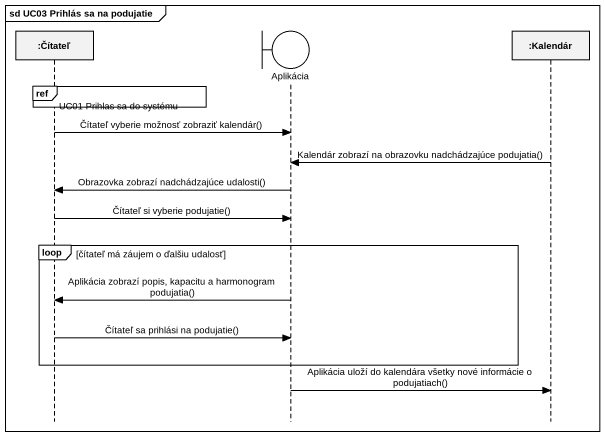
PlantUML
@startuml
mainframe sd UC03 Prihlás sa na podujatie
hide footbox
participant ":Čítateľ" as Čítateľ
boundary Aplikácia
participant ":Kalendár" as Kalendár

ref over Čítateľ : UC01 Prihlas sa do systému
Čítateľ -> Aplikácia : Čítateľ vyberie možnosť zobraziť kalendár()
Kalendár -> Aplikácia : Kalendár zobrazí na obrazovku nadchádzajúce podujatia()
Aplikácia -> Čítateľ : Obrazovka zobrazí nadchádzajúce udalosti()
Čítateľ -> Aplikácia : Čítateľ si vyberie podujatie()
loop čítateľ má záujem o ďalšiu udalosť
  Aplikácia -> Čítateľ : Aplikácia zobrazí popis, kapacitu a harmonogram podujatia()
  Čítateľ -> Aplikácia : Čítateľ sa prihlási na podujatie()
end
Aplikácia -> Kalendár : Aplikácia uloží do kalendára všetky nové informácie o podujatiach()
@enduml
